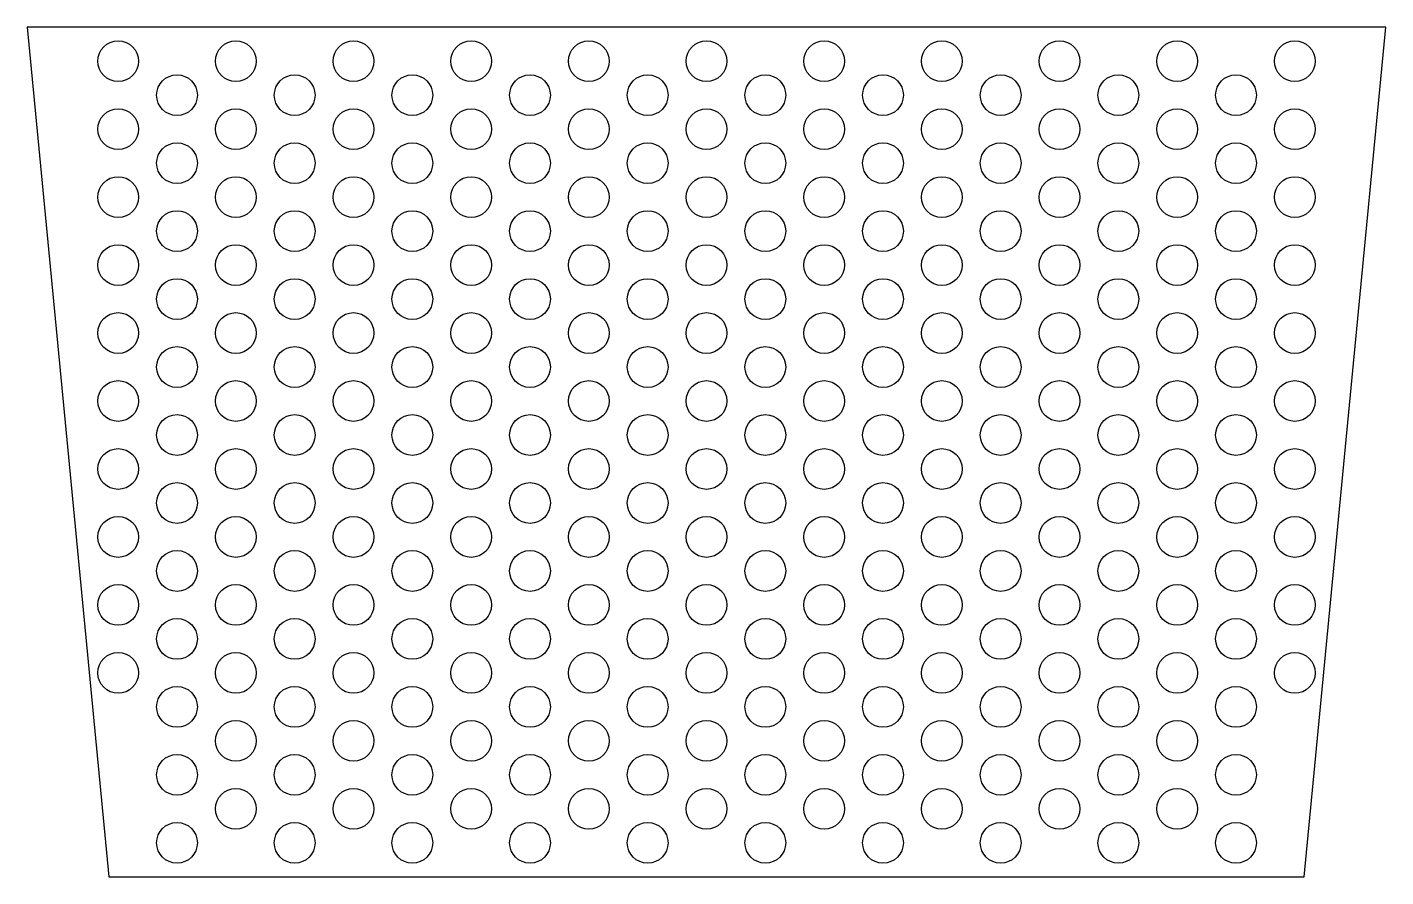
# Model space of a CAD drawing. Header units: metres. Extents: x -0.1 to 0.1, y 0 to 0.125.
import ezdxf

# ---------------------------------------------------------------- set-up
doc = ezdxf.new("R2010")
doc.units = ezdxf.units.M

msp = doc.modelspace()

# ---------------------------------------------------------------- linework, layer by layer
for p, q in [((0.1, 0.125), (-0.1, 0.125)), ((-0.1, 0.125), (-0.088, 0)), ((0.088, 0), (0.1, 0.125)), ((-0.088, 0), (0, 0)), ((0, 0), (0.088, 0))]:
    msp.add_line(p, q)
for centre in [(-0.0866, 0.12), (-0.06928, 0.12), (-0.05196, 0.12), (-0.03464, 0.12), (-0.01732, 0.12), (0, 0.12), (0.01732, 0.12), (0.03464, 0.12), (0.05196, 0.12), (0.06928, 0.12), (0.0866, 0.12), (-0.07794, 0.115), (-0.06062, 0.115), (-0.0433, 0.115), (-0.02598, 0.115), (-0.00866, 0.115), (0.00866, 0.115), (0.02598, 0.115), (0.0433, 0.115), (0.06062, 0.115), (0.07794, 0.115), (-0.0866, 0.11), (-0.06928, 0.11), (-0.05196, 0.11), (-0.03464, 0.11), (-0.01732, 0.11), (0, 0.11), (0.01732, 0.11), (0.03464, 0.11), (0.05196, 0.11), (0.06928, 0.11), (0.0866, 0.11), (-0.07794, 0.105), (-0.06062, 0.105), (-0.0433, 0.105), (-0.02598, 0.105), (-0.00866, 0.105), (0.00866, 0.105), (0.02598, 0.105), (0.0433, 0.105), (0.06062, 0.105), (0.07794, 0.105), (-0.0866, 0.1), (-0.06928, 0.1), (-0.05196, 0.1), (-0.03464, 0.1), (-0.01732, 0.1), (0, 0.1), (0.01732, 0.1), (0.03464, 0.1), (0.05196, 0.1), (0.06928, 0.1), (0.0866, 0.1), (-0.07794, 0.095), (-0.06062, 0.095), (-0.0433, 0.095), (-0.02598, 0.095), (-0.00866, 0.095), (0.00866, 0.095), (0.02598, 0.095), (0.0433, 0.095), (0.06062, 0.095), (0.07794, 0.095), (-0.0866, 0.09), (-0.06928, 0.09), (-0.05196, 0.09), (-0.03464, 0.09), (-0.01732, 0.09), (0, 0.09), (0.01732, 0.09), (0.03464, 0.09), (0.05196, 0.09), (0.06928, 0.09), (0.0866, 0.09), (-0.07794, 0.085), (-0.06062, 0.085), (-0.0433, 0.085), (-0.02598, 0.085), (-0.00866, 0.085), (0.00866, 0.085), (0.02598, 0.085), (0.0433, 0.085), (0.06062, 0.085), (0.07794, 0.085), (-0.0866, 0.08), (-0.06928, 0.08), (-0.05196, 0.08), (-0.03464, 0.08), (-0.01732, 0.08), (0, 0.08), (0.01732, 0.08), (0.03464, 0.08), (0.05196, 0.08), (0.06928, 0.08), (0.0866, 0.08), (-0.07794, 0.075), (-0.06062, 0.075), (-0.0433, 0.075), (-0.02598, 0.075), (-0.00866, 0.075), (0.00866, 0.075), (0.02598, 0.075), (0.0433, 0.075), (0.06062, 0.075), (0.07794, 0.075), (-0.0866, 0.07), (-0.06928, 0.07), (-0.05196, 0.07), (-0.03464, 0.07), (-0.01732, 0.07), (0, 0.07), (0.01732, 0.07), (0.03464, 0.07), (0.05196, 0.07), (0.06928, 0.07), (0.0866, 0.07), (-0.07794, 0.065), (-0.06062, 0.065), (-0.0433, 0.065), (-0.02598, 0.065), (-0.00866, 0.065), (0.00866, 0.065), (0.02598, 0.065), (0.0433, 0.065), (0.06062, 0.065), (0.07794, 0.065), (-0.0866, 0.06), (-0.06928, 0.06), (-0.05196, 0.06), (-0.03464, 0.06), (-0.01732, 0.06), (0, 0.06), (0.01732, 0.06), (0.03464, 0.06), (0.05196, 0.06), (0.06928, 0.06), (0.0866, 0.06), (-0.07794, 0.055), (-0.06062, 0.055), (-0.0433, 0.055), (-0.02598, 0.055), (-0.00866, 0.055), (0.00866, 0.055), (0.02598, 0.055), (0.0433, 0.055), (0.06062, 0.055), (0.07794, 0.055), (-0.0866, 0.05), (-0.06928, 0.05), (-0.05196, 0.05), (-0.03464, 0.05), (-0.01732, 0.05), (0, 0.05), (0.01732, 0.05), (0.03464, 0.05), (0.05196, 0.05), (0.06928, 0.05), (0.0866, 0.05), (-0.07794, 0.045), (-0.06062, 0.045), (-0.0433, 0.045), (-0.02598, 0.045), (-0.00866, 0.045), (0.00866, 0.045), (0.02598, 0.045), (0.0433, 0.045), (0.06062, 0.045), (0.07794, 0.045), (-0.0866, 0.04), (-0.06928, 0.04), (-0.05196, 0.04), (-0.03464, 0.04), (-0.01732, 0.04), (0, 0.04), (0.01732, 0.04), (0.03464, 0.04), (0.05196, 0.04), (0.06928, 0.04), (0.0866, 0.04), (-0.07794, 0.035), (-0.06062, 0.035), (-0.0433, 0.035), (-0.02598, 0.035), (-0.00866, 0.035), (0.00866, 0.035), (0.02598, 0.035), (0.0433, 0.035), (0.06062, 0.035), (0.07794, 0.035), (-0.0866, 0.03), (-0.06928, 0.03), (-0.05196, 0.03), (-0.03464, 0.03), (-0.01732, 0.03), (0, 0.03), (0.01732, 0.03), (0.03464, 0.03), (0.05196, 0.03), (0.06928, 0.03), (0.0866, 0.03), (-0.07794, 0.025), (-0.06062, 0.025), (-0.0433, 0.025), (-0.02598, 0.025), (-0.00866, 0.025), (0.00866, 0.025), (0.02598, 0.025), (0.0433, 0.025), (0.06062, 0.025), (0.07794, 0.025), (-0.06928, 0.02), (-0.05196, 0.02), (-0.03464, 0.02), (-0.01732, 0.02), (0, 0.02), (0.01732, 0.02), (0.03464, 0.02), (0.05196, 0.02), (0.06928, 0.02), (-0.07794, 0.015), (-0.06062, 0.015), (-0.0433, 0.015), (-0.02598, 0.015), (-0.00866, 0.015), (0.00866, 0.015), (0.02598, 0.015), (0.0433, 0.015), (0.06062, 0.015), (0.07794, 0.015), (-0.06928, 0.01), (-0.05196, 0.01), (-0.03464, 0.01), (-0.01732, 0.01), (0, 0.01), (0.01732, 0.01), (0.03464, 0.01), (0.05196, 0.01), (0.06928, 0.01), (-0.07794, 0.005), (-0.06062, 0.005), (-0.0433, 0.005), (-0.02598, 0.005), (-0.00866, 0.005), (0.00866, 0.005), (0.02598, 0.005), (0.0433, 0.005), (0.06062, 0.005), (0.07794, 0.005)]:
    msp.add_circle(centre, 0.003)

doc.saveas('drawing.dxf')
